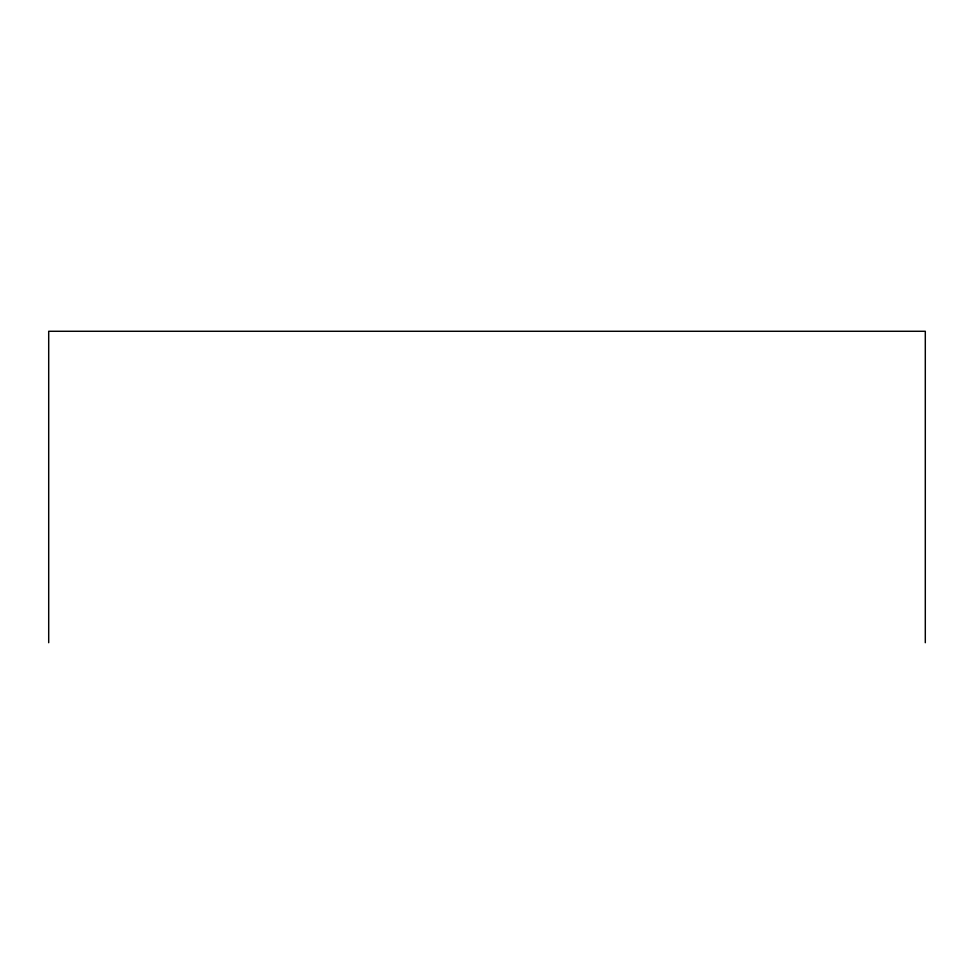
<?xml version="1.0" encoding="UTF-8"?>
<svg xmlns="http://www.w3.org/2000/svg" width="974" height="974" viewBox="0 0 974 974"><rect width="100%" height="100%" fill="white"/><g stroke="black" fill="none" stroke-linecap="round" stroke-linejoin="round"><path stroke-width="1.46" d="M925.3 642.718L925.3 331.282L48.7 331.282L48.7 642.718"/></g></svg>
